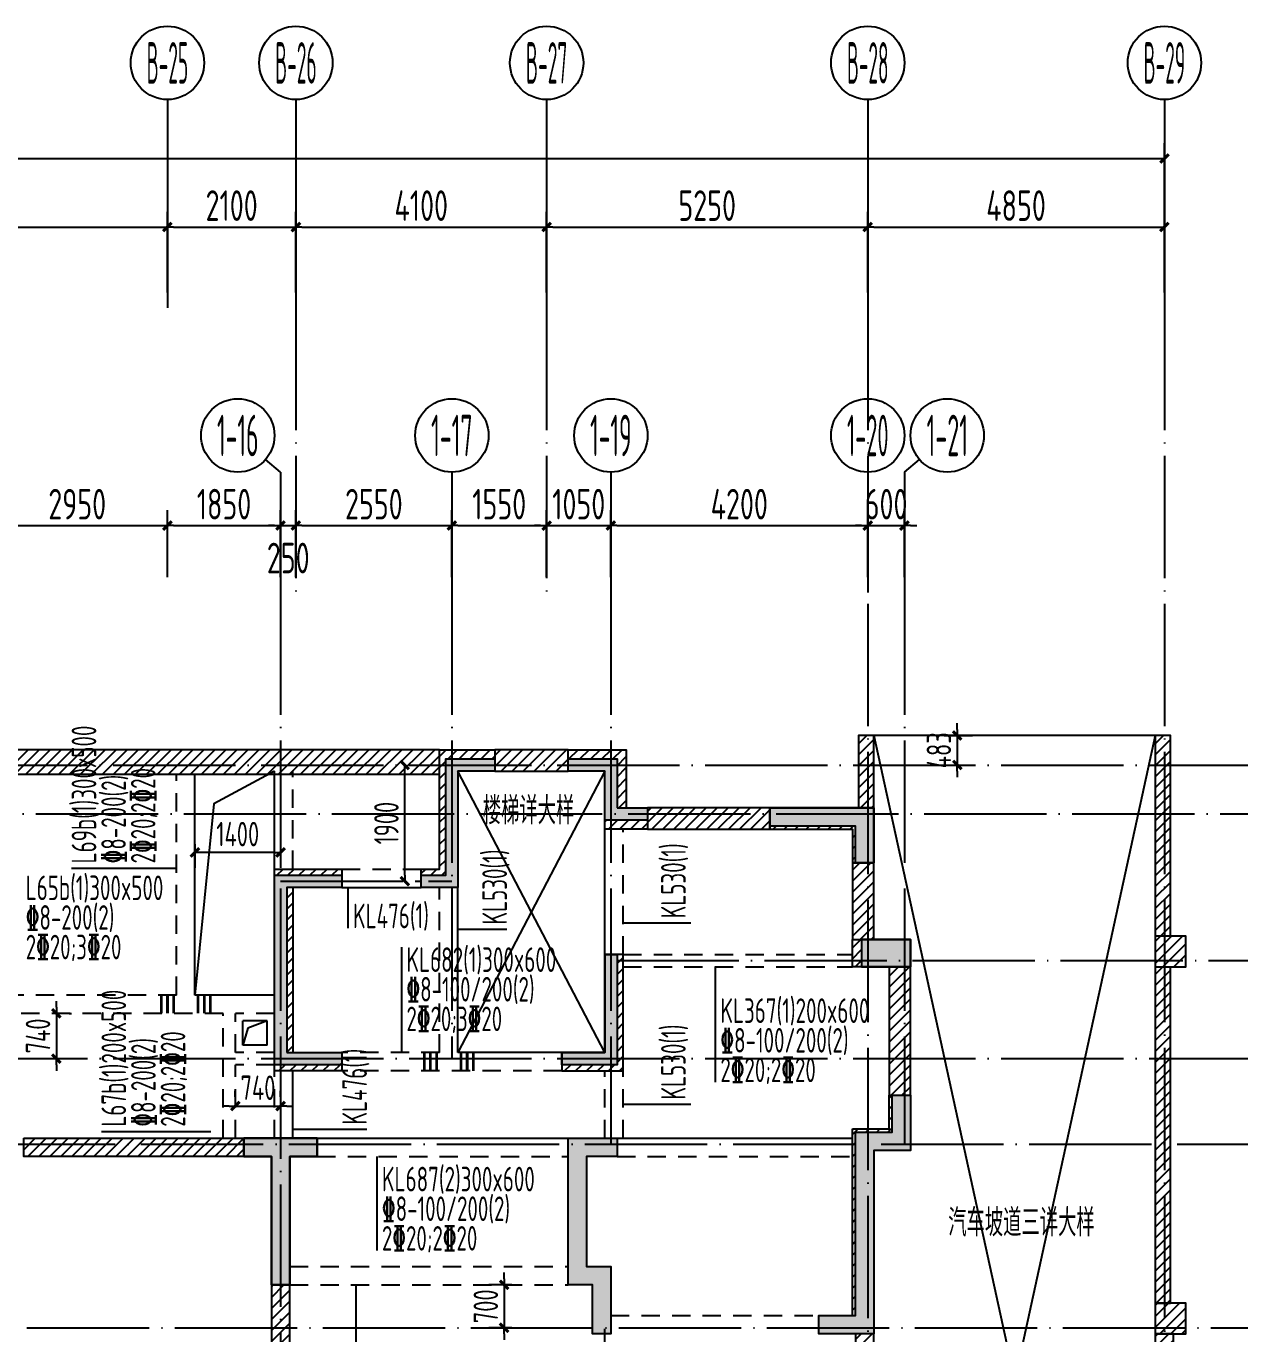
# Model space of a CAD drawing. Header units: millimetres. Extents: x 64473 to 386235, y 427387 to 703525.
# Drawn here: x 340436 to 360280, y 661045 to 682425 of the extents above; entities that cross this region are included whole.
import ezdxf
from ezdxf.enums import TextEntityAlignment as Align

# ---------------------------------------------------------------- set-up
doc = ezdxf.new("R2010")
doc.units = ezdxf.units.MM
doc.header["$LTSCALE"] = 100
doc.header["$PDMODE"] = 35
doc.header["$PDSIZE"] = 200
doc.linetypes.add('3', pattern=[5, 3, -2])
doc.linetypes.add('DOTE', pattern=[2.42, 2, -0.2, 0.02, -0.2])
for name, color, linetype in [('B-DIM', 1, 'Continuous'), ('B-TEXT', 7, 'Continuous'), ('B-开洞', 7, 'Continuous'), ('COLU', 7, 'Continuous'), ('colu-1层', 6, 'Continuous'), ('colu-主楼', 7, 'Continuous'), ('h填实-1层', 254, 'Continuous'), ('h斜线-1层', 7, 'Continuous'), ('h斜线-墙', 7, 'Continuous'), ('h斜线-柱', 7, 'Continuous'), ('L-AXIS', 3, 'Continuous'), ('L-dote', 253, 'DOTE'), ('L-箍筋', 1, 'Continuous'), ('WALL', 3, 'Continuous'), ('wall-主楼', 2, 'Continuous'), ('垂直标注', 31, 'Continuous'), ('梁', 4, 'Continuous'), ('梁虚线', 4, '3'), ('水平标注', 2, 'Continuous')]:
    doc.layers.add(name, color=color, linetype=linetype)
doc.styles.add('_TCH_AXIS', font='tssdeng.shx', dxfattribs={"width": 0.7, "bigfont": 'tssdchn.shx'})
doc.styles.add('COMPLEX', font='tssdeng.shx', dxfattribs={"width": 0.7, "bigfont": 'tssdchn.shx'})
doc.styles.get("Standard").update_dxf_attribs({"font": 'tssdeng.shx', "width": 0.7, "bigfont": 'tssdchn.shx'})
doc.styles.add('TSSD_Dimension', font='Tssdeng.shx', dxfattribs={"width": 0.7, "bigfont": 'tssdchn.shx'})
doc.dimstyles.new('TSSD_100_100$0', dxfattribs={"dimtxt": 300, "dimasz": 100, "dimexe": 250, "dimexo": 250, "dimgap": 100, "dimtad": 1, "dimdec": 0, "dimzin": 0, "dimdsep": 46, "dimtxsty": 'TSSD_Dimension', "dimblk": '_tsdbk', "dimblk1": '_tsdbk', "dimblk2": '_tsdbk', "dimsah": 1, "dimcen": 0, "dimclrt": 7, "dimadec": 0, "dimazin": 0, "dimtfac": 1, "dimtdec": 0, "dimtix": 1, "dimtmove": 2, "dimatfit": 3, "dimldrblk": '_tsdbk', "dimfxl": 1, "dimtolj": 1, "dimtzin": 0, "dimarcsym": 0})
pattern_1 = [(45, (8572.51, -7581.39), (-89.802561, 89.802561), [])]

# ---------------------------------------------------------------- blocks, each defined once
blk = doc.blocks.new('_tsdbk')
blk.add_line((-1, 0), (0, 0))
at = {"const_width": 0.5}
blk.add_lwpolyline([(-0.7, -0.7), (0.7, 0.7)], dxfattribs=at)
blk = doc.blocks.new('*D35')
at = {"layer": 'B-DIM', "color": 0, "lineweight": -2}
for p, q in [((355659, 670928), (355659, 671028)), ((355443, 670828), (355909, 670828)), ((355659, 670828), (355659, 670345)), ((355443, 670345), (355909, 670345)), ((355659, 670245), (355659, 670145))]:
    blk.add_line(p, q, dxfattribs=at)
at = {"layer": 'Defpoints', "color": 0}
for p in [(355193, 670828), (355193, 670345), (355659, 670345)]:
    blk.add_point(p, dxfattribs=at)
at = {"layer": 'B-DIM', "color": 0, "lineweight": -2, "xscale": 100, "yscale": 100, "zscale": 100}
for p, rotation in [((355659, 670828), 270), ((355659, 670345), 90)]:
    blk.add_blockref('_tsdbk', p, dxfattribs=dict(at, rotation=rotation))
at = {"layer": 'B-DIM', "color": 7, "insert": (355359, 670586), "char_height": 400, "attachment_point": 5, "rotation": 90, "style": 'TSSD_Dimension'}
blk.add_mtext('\\A1;483', dxfattribs=at)
blk = doc.blocks.new('*D39')
at = {"layer": 'B-DIM', "color": 0, "lineweight": -2}
for p, q in [((343196, 669053), (343196, 668666)), ((344596, 669053), (344596, 668666)), ((344496, 668916), (343296, 668916))]:
    blk.add_line(p, q, dxfattribs=at)
at = {"layer": 'Defpoints', "color": 0}
for p in [(343196, 669303), (344596, 669303), (343196, 668916)]:
    blk.add_point(p, dxfattribs=at)
at = {"layer": 'B-DIM', "color": 0, "lineweight": -2, "xscale": 100, "yscale": 100, "zscale": 100, "rotation": 180}
blk.add_blockref('_tsdbk', (343196, 668916), dxfattribs=at)
at = {"layer": 'B-DIM', "color": 0, "lineweight": -2, "xscale": 100, "yscale": 100, "zscale": 100}
blk.add_blockref('_tsdbk', (344596, 668916), dxfattribs=at)
at = {"layer": 'B-DIM', "color": 7, "insert": (343896, 669216), "char_height": 400, "attachment_point": 5, "style": 'TSSD_Dimension'}
blk.add_mtext('\\A1;1400', dxfattribs=at)
blk = doc.blocks.new('*D40')
at = {"layer": 'B-DIM', "color": 0, "lineweight": -2}
for p, q in [((340930, 666385), (340930, 666485)), ((340930, 666285), (340930, 665545)), ((341142, 666285), (341180, 666285)), ((340930, 665445), (340930, 665345)), ((341142, 665545), (341180, 665545))]:
    blk.add_line(p, q, dxfattribs=at)
at = {"layer": 'Defpoints', "color": 0}
for p in [(340892, 666285), (340892, 665545), (340930, 665545)]:
    blk.add_point(p, dxfattribs=at)
at = {"layer": 'B-DIM', "color": 0, "lineweight": -2, "xscale": 100, "yscale": 100, "zscale": 100}
for p, rotation in [((340930, 666285), 270), ((340930, 665545), 90)]:
    blk.add_blockref('_tsdbk', p, dxfattribs=dict(at, rotation=rotation))
at = {"layer": 'B-DIM', "color": 7, "insert": (340630, 665915), "char_height": 400, "attachment_point": 5, "rotation": 90, "style": 'TSSD_Dimension'}
blk.add_mtext('\\A1;740', dxfattribs=at)
blk = doc.blocks.new('*D41')
at = {"layer": 'B-DIM', "color": 0, "lineweight": -2}
for p, q in [((348251, 661945), (348251, 662045)), ((348375, 661845), (348001, 661845)), ((348251, 661845), (348251, 661145)), ((348375, 661145), (348001, 661145)), ((348251, 661045), (348251, 660945))]:
    blk.add_line(p, q, dxfattribs=at)
at = {"layer": 'Defpoints', "color": 0}
for p in [(348625, 661845), (348251, 661145), (348625, 661145)]:
    blk.add_point(p, dxfattribs=at)
at = {"layer": 'B-DIM', "color": 0, "lineweight": -2, "xscale": 100, "yscale": 100, "zscale": 100}
for p, rotation in [((348251, 661845), 270), ((348251, 661145), 90)]:
    blk.add_blockref('_tsdbk', p, dxfattribs=dict(at, rotation=rotation))
at = {"layer": 'B-DIM', "color": 7, "insert": (347951, 661495), "char_height": 400, "attachment_point": 5, "rotation": 90, "style": 'TSSD_Dimension'}
blk.add_mtext('\\A1;700', dxfattribs=at)
blk = doc.blocks.new('*D43')
at = {"layer": 'B-DIM', "color": 0, "lineweight": -2}
for p, q in [((346823, 670345), (346876, 670345)), ((346626, 668545), (346626, 670245)), ((346823, 668445), (346876, 668445))]:
    blk.add_line(p, q, dxfattribs=at)
at = {"layer": 'Defpoints', "color": 0}
for p in [(346573, 670345), (346626, 670345), (346573, 668445)]:
    blk.add_point(p, dxfattribs=at)
at = {"layer": 'B-DIM', "color": 0, "lineweight": -2, "xscale": 100, "yscale": 100, "zscale": 100}
for p, rotation in [((346626, 670345), 90), ((346626, 668445), 270)]:
    blk.add_blockref('_tsdbk', p, dxfattribs=dict(at, rotation=rotation))
at = {"layer": 'B-DIM', "color": 7, "insert": (346326, 669395), "char_height": 400, "attachment_point": 5, "rotation": 90, "style": 'TSSD_Dimension'}
blk.add_mtext('\\A1;1900', dxfattribs=at)
blk = doc.blocks.new('*D61')
at = {"layer": 'Defpoints', "color": 0}
for p in [(359046, 680262), (196946, 678055), (359046, 678055)]:
    blk.add_point(p, dxfattribs=at)
at = {"layer": 'L-AXIS', "color": 0, "lineweight": -2}
for p, q in [((196946, 678305), (196946, 680512)), ((359046, 678305), (359046, 680512)), ((197046, 680262), (358946, 680262))]:
    blk.add_line(p, q, dxfattribs=at)
at = {"layer": 'L-AXIS', "color": 0, "lineweight": -2, "xscale": 100, "yscale": 100, "zscale": 100, "rotation": 180}
blk.add_blockref('_tsdbk', (196946, 680262), dxfattribs=at)
at = {"layer": 'L-AXIS', "color": 0, "lineweight": -2, "xscale": 100, "yscale": 100, "zscale": 100}
blk.add_blockref('_tsdbk', (359046, 680262), dxfattribs=at)
at = {"layer": 'L-AXIS', "color": 7, "insert": (250239, 680612), "char_height": 500, "attachment_point": 5, "style": 'TSSD_Dimension'}
blk.add_mtext('\\A1;162100', dxfattribs=at)
blk = doc.blocks.new('_AXISO')
blk.add_circle((0, 0), 0.5)
at = {"layer": 'B-TEXT', "style": 'COMPLEX', "width": 1.450893}
blk.add_attdef('A', text='', height=0.56, dxfattribs=at).set_placement((0.249375, -0.28), (0.749375, -0.28), align=Align.FIT)
blk = doc.blocks.new('*D682')
at = {"layer": 'Defpoints', "color": 0}
for p in [(354196, 674260), (349996, 673168), (354196, 673168)]:
    blk.add_point(p, dxfattribs=at)
at = {"layer": 'L-AXIS', "color": 0, "lineweight": -2}
for p, q in [((349996, 673418), (349996, 674510)), ((354196, 673418), (354196, 674510)), ((350096, 674260), (354096, 674260))]:
    blk.add_line(p, q, dxfattribs=at)
at = {"layer": 'L-AXIS', "color": 0, "lineweight": -2, "xscale": 100, "yscale": 100, "zscale": 100, "rotation": 180}
blk.add_blockref('_tsdbk', (349996, 674260), dxfattribs=at)
at = {"layer": 'L-AXIS', "color": 0, "lineweight": -2, "xscale": 100, "yscale": 100, "zscale": 100}
blk.add_blockref('_tsdbk', (354196, 674260), dxfattribs=at)
at = {"layer": 'L-AXIS', "color": 7, "insert": (352096, 674610), "char_height": 500, "attachment_point": 5, "style": 'TSSD_Dimension'}
blk.add_mtext('\\A1;4200', dxfattribs=at)
blk = doc.blocks.new('*D689')
at = {"layer": 'Defpoints', "color": 0}
for p in [(344596, 674260), (342746, 673168), (344596, 673168)]:
    blk.add_point(p, dxfattribs=at)
at = {"layer": 'L-AXIS', "color": 0, "lineweight": -2}
for p, q in [((342746, 673418), (342746, 674510)), ((344596, 673418), (344596, 674510)), ((342846, 674260), (344496, 674260))]:
    blk.add_line(p, q, dxfattribs=at)
at = {"layer": 'L-AXIS', "color": 0, "lineweight": -2, "xscale": 100, "yscale": 100, "zscale": 100, "rotation": 180}
blk.add_blockref('_tsdbk', (342746, 674260), dxfattribs=at)
at = {"layer": 'L-AXIS', "color": 0, "lineweight": -2, "xscale": 100, "yscale": 100, "zscale": 100}
blk.add_blockref('_tsdbk', (344596, 674260), dxfattribs=at)
at = {"layer": 'L-AXIS', "color": 7, "insert": (343671, 674610), "char_height": 500, "attachment_point": 5, "style": 'TSSD_Dimension'}
blk.add_mtext('\\A1;1850', dxfattribs=at)
blk = doc.blocks.new('*D690')
at = {"layer": 'Defpoints', "color": 0}
for p in [(342746, 674260), (339796, 673168), (342746, 673168)]:
    blk.add_point(p, dxfattribs=at)
at = {"layer": 'L-AXIS', "color": 0, "lineweight": -2}
for p, q in [((339796, 673418), (339796, 674510)), ((342746, 673418), (342746, 674510)), ((339896, 674260), (342646, 674260))]:
    blk.add_line(p, q, dxfattribs=at)
at = {"layer": 'L-AXIS', "color": 0, "lineweight": -2, "xscale": 100, "yscale": 100, "zscale": 100, "rotation": 180}
blk.add_blockref('_tsdbk', (339796, 674260), dxfattribs=at)
at = {"layer": 'L-AXIS', "color": 0, "lineweight": -2, "xscale": 100, "yscale": 100, "zscale": 100}
blk.add_blockref('_tsdbk', (342746, 674260), dxfattribs=at)
at = {"layer": 'L-AXIS', "color": 7, "insert": (341271, 674610), "char_height": 500, "attachment_point": 5, "style": 'TSSD_Dimension'}
blk.add_mtext('\\A1;2950', dxfattribs=at)
blk = doc.blocks.new('*D692')
at = {"layer": 'Defpoints', "color": 0}
for p in [(348946, 674260), (347396, 673168), (348946, 673168)]:
    blk.add_point(p, dxfattribs=at)
at = {"layer": 'L-AXIS', "color": 0, "lineweight": -2}
for p, q in [((347396, 673418), (347396, 674510)), ((348946, 673418), (348946, 674510)), ((347496, 674260), (348846, 674260))]:
    blk.add_line(p, q, dxfattribs=at)
at = {"layer": 'L-AXIS', "color": 0, "lineweight": -2, "xscale": 100, "yscale": 100, "zscale": 100, "rotation": 180}
blk.add_blockref('_tsdbk', (347396, 674260), dxfattribs=at)
at = {"layer": 'L-AXIS', "color": 0, "lineweight": -2, "xscale": 100, "yscale": 100, "zscale": 100}
blk.add_blockref('_tsdbk', (348946, 674260), dxfattribs=at)
at = {"layer": 'L-AXIS', "color": 7, "insert": (348171, 674610), "char_height": 500, "attachment_point": 5, "style": 'TSSD_Dimension'}
blk.add_mtext('\\A1;1550', dxfattribs=at)
blk = doc.blocks.new('*D693')
at = {"layer": 'Defpoints', "color": 0}
for p in [(347396, 674260), (344846, 673168), (347396, 673168)]:
    blk.add_point(p, dxfattribs=at)
at = {"layer": 'L-AXIS', "color": 0, "lineweight": -2}
for p, q in [((344846, 673418), (344846, 674510)), ((347396, 673418), (347396, 674510)), ((344946, 674260), (347296, 674260))]:
    blk.add_line(p, q, dxfattribs=at)
at = {"layer": 'L-AXIS', "color": 0, "lineweight": -2, "xscale": 100, "yscale": 100, "zscale": 100, "rotation": 180}
blk.add_blockref('_tsdbk', (344846, 674260), dxfattribs=at)
at = {"layer": 'L-AXIS', "color": 0, "lineweight": -2, "xscale": 100, "yscale": 100, "zscale": 100}
blk.add_blockref('_tsdbk', (347396, 674260), dxfattribs=at)
at = {"layer": 'L-AXIS', "color": 7, "insert": (346121, 674610), "char_height": 500, "attachment_point": 5, "style": 'TSSD_Dimension'}
blk.add_mtext('\\A1;2550', dxfattribs=at)
blk = doc.blocks.new('*D694')
at = {"layer": 'Defpoints', "color": 0}
for p in [(344846, 674260), (344596, 673168), (344846, 673168)]:
    blk.add_point(p, dxfattribs=at)
at = {"layer": 'L-AXIS', "color": 0, "lineweight": -2}
for p, q in [((344596, 673418), (344596, 674510)), ((344846, 673418), (344846, 674510)), ((344496, 674260), (344396, 674260)), ((344596, 674260), (344846, 674260)), ((344946, 674260), (345046, 674260))]:
    blk.add_line(p, q, dxfattribs=at)
at = {"layer": 'L-AXIS', "color": 0, "lineweight": -2, "xscale": 100, "yscale": 100, "zscale": 100}
blk.add_blockref('_tsdbk', (344596, 674260), dxfattribs=at)
at = {"layer": 'L-AXIS', "color": 0, "lineweight": -2, "xscale": 100, "yscale": 100, "zscale": 100, "rotation": 180}
blk.add_blockref('_tsdbk', (344846, 674260), dxfattribs=at)
at = {"layer": 'L-AXIS', "color": 7, "insert": (344721, 673729), "char_height": 500, "attachment_point": 5, "style": 'TSSD_Dimension'}
blk.add_mtext('\\A1;250', dxfattribs=at)
blk = doc.blocks.new('*D695')
at = {"layer": 'Defpoints', "color": 0}
for p in [(349996, 674260), (348946, 673168), (349996, 673168)]:
    blk.add_point(p, dxfattribs=at)
at = {"layer": 'L-AXIS', "color": 0, "lineweight": -2}
for p, q in [((348946, 673418), (348946, 674510)), ((349996, 673418), (349996, 674510)), ((348846, 674260), (348746, 674260)), ((348946, 674260), (349996, 674260)), ((350096, 674260), (350196, 674260))]:
    blk.add_line(p, q, dxfattribs=at)
at = {"layer": 'L-AXIS', "color": 0, "lineweight": -2, "xscale": 100, "yscale": 100, "zscale": 100}
blk.add_blockref('_tsdbk', (348946, 674260), dxfattribs=at)
at = {"layer": 'L-AXIS', "color": 0, "lineweight": -2, "xscale": 100, "yscale": 100, "zscale": 100, "rotation": 180}
blk.add_blockref('_tsdbk', (349996, 674260), dxfattribs=at)
at = {"layer": 'L-AXIS', "color": 7, "insert": (349471, 674610), "char_height": 500, "attachment_point": 5, "style": 'TSSD_Dimension'}
blk.add_mtext('\\A1;1050', dxfattribs=at)
blk = doc.blocks.new('*D697')
at = {"layer": 'Defpoints', "color": 0}
for p in [(354796, 674260), (354196, 673168), (354796, 673168)]:
    blk.add_point(p, dxfattribs=at)
at = {"layer": 'L-AXIS', "color": 0, "lineweight": -2}
for p, q in [((354196, 673418), (354196, 674510)), ((354796, 673418), (354796, 674510)), ((354096, 674260), (353996, 674260)), ((354196, 674260), (354796, 674260)), ((354896, 674260), (354996, 674260))]:
    blk.add_line(p, q, dxfattribs=at)
at = {"layer": 'L-AXIS', "color": 0, "lineweight": -2, "xscale": 100, "yscale": 100, "zscale": 100}
blk.add_blockref('_tsdbk', (354196, 674260), dxfattribs=at)
at = {"layer": 'L-AXIS', "color": 0, "lineweight": -2, "xscale": 100, "yscale": 100, "zscale": 100, "rotation": 180}
blk.add_blockref('_tsdbk', (354796, 674260), dxfattribs=at)
at = {"layer": 'L-AXIS', "color": 7, "insert": (354496, 674610), "char_height": 500, "attachment_point": 5, "style": 'TSSD_Dimension'}
blk.add_mtext('\\A1;600', dxfattribs=at)
blk = doc.blocks.new('*D698')
at = {"layer": 'Defpoints', "color": 0}
for p in [(354196, 679141), (348946, 677820), (354196, 677820)]:
    blk.add_point(p, dxfattribs=at)
at = {"layer": 'L-AXIS', "color": 0, "lineweight": -2}
for p, q in [((348946, 678070), (348946, 679391)), ((354196, 678070), (354196, 679391)), ((349046, 679141), (354096, 679141))]:
    blk.add_line(p, q, dxfattribs=at)
at = {"layer": 'L-AXIS', "color": 0, "lineweight": -2, "xscale": 100, "yscale": 100, "zscale": 100, "rotation": 180}
blk.add_blockref('_tsdbk', (348946, 679141), dxfattribs=at)
at = {"layer": 'L-AXIS', "color": 0, "lineweight": -2, "xscale": 100, "yscale": 100, "zscale": 100}
blk.add_blockref('_tsdbk', (354196, 679141), dxfattribs=at)
at = {"layer": 'L-AXIS', "color": 7, "insert": (351571, 679491), "char_height": 500, "attachment_point": 5, "style": 'TSSD_Dimension'}
blk.add_mtext('\\A1;5250', dxfattribs=at)
blk = doc.blocks.new('*D699')
at = {"layer": 'Defpoints', "color": 0}
for p in [(344846, 679141), (342746, 677820), (344846, 677820)]:
    blk.add_point(p, dxfattribs=at)
at = {"layer": 'L-AXIS', "color": 0, "lineweight": -2}
for p, q in [((342746, 678070), (342746, 679391)), ((344846, 678070), (344846, 679391)), ((342846, 679141), (344746, 679141))]:
    blk.add_line(p, q, dxfattribs=at)
at = {"layer": 'L-AXIS', "color": 0, "lineweight": -2, "xscale": 100, "yscale": 100, "zscale": 100, "rotation": 180}
blk.add_blockref('_tsdbk', (342746, 679141), dxfattribs=at)
at = {"layer": 'L-AXIS', "color": 0, "lineweight": -2, "xscale": 100, "yscale": 100, "zscale": 100}
blk.add_blockref('_tsdbk', (344846, 679141), dxfattribs=at)
at = {"layer": 'L-AXIS', "color": 7, "insert": (343796, 679491), "char_height": 500, "attachment_point": 5, "style": 'TSSD_Dimension'}
blk.add_mtext('\\A1;2100', dxfattribs=at)
blk = doc.blocks.new('*D700')
at = {"layer": 'Defpoints', "color": 0}
for p in [(342746, 679141), (336846, 677820), (342746, 677820)]:
    blk.add_point(p, dxfattribs=at)
at = {"layer": 'L-AXIS', "color": 0, "lineweight": -2}
for p, q in [((336846, 678070), (336846, 679391)), ((342746, 678070), (342746, 679391)), ((336946, 679141), (342646, 679141))]:
    blk.add_line(p, q, dxfattribs=at)
at = {"layer": 'L-AXIS', "color": 0, "lineweight": -2, "xscale": 100, "yscale": 100, "zscale": 100, "rotation": 180}
blk.add_blockref('_tsdbk', (336846, 679141), dxfattribs=at)
at = {"layer": 'L-AXIS', "color": 0, "lineweight": -2, "xscale": 100, "yscale": 100, "zscale": 100}
blk.add_blockref('_tsdbk', (342746, 679141), dxfattribs=at)
at = {"layer": 'L-AXIS', "color": 7, "insert": (339796, 679491), "char_height": 500, "attachment_point": 5, "style": 'TSSD_Dimension'}
blk.add_mtext('\\A1;5900', dxfattribs=at)
blk = doc.blocks.new('*D701')
at = {"layer": 'Defpoints', "color": 0}
for p in [(348946, 679141), (344846, 677820), (348946, 677820)]:
    blk.add_point(p, dxfattribs=at)
at = {"layer": 'L-AXIS', "color": 0, "lineweight": -2}
for p, q in [((344846, 678070), (344846, 679391)), ((348946, 678070), (348946, 679391)), ((344946, 679141), (348846, 679141))]:
    blk.add_line(p, q, dxfattribs=at)
at = {"layer": 'L-AXIS', "color": 0, "lineweight": -2, "xscale": 100, "yscale": 100, "zscale": 100, "rotation": 180}
blk.add_blockref('_tsdbk', (344846, 679141), dxfattribs=at)
at = {"layer": 'L-AXIS', "color": 0, "lineweight": -2, "xscale": 100, "yscale": 100, "zscale": 100}
blk.add_blockref('_tsdbk', (348946, 679141), dxfattribs=at)
at = {"layer": 'L-AXIS', "color": 7, "insert": (346896, 679491), "char_height": 500, "attachment_point": 5, "style": 'TSSD_Dimension'}
blk.add_mtext('\\A1;4100', dxfattribs=at)
blk = doc.blocks.new('*D702')
at = {"layer": 'Defpoints', "color": 0}
for p in [(359046, 679141), (354196, 677820), (359046, 677820)]:
    blk.add_point(p, dxfattribs=at)
at = {"layer": 'L-AXIS', "color": 0, "lineweight": -2}
for p, q in [((354196, 678070), (354196, 679391)), ((359046, 678070), (359046, 679391)), ((354296, 679141), (358946, 679141))]:
    blk.add_line(p, q, dxfattribs=at)
at = {"layer": 'L-AXIS', "color": 0, "lineweight": -2, "xscale": 100, "yscale": 100, "zscale": 100, "rotation": 180}
blk.add_blockref('_tsdbk', (354196, 679141), dxfattribs=at)
at = {"layer": 'L-AXIS', "color": 0, "lineweight": -2, "xscale": 100, "yscale": 100, "zscale": 100}
blk.add_blockref('_tsdbk', (359046, 679141), dxfattribs=at)
at = {"layer": 'L-AXIS', "color": 7, "insert": (356621, 679491), "char_height": 500, "attachment_point": 5, "style": 'TSSD_Dimension'}
blk.add_mtext('\\A1;4850', dxfattribs=at)
blk = doc.blocks.new('*D713')
at = {"layer": 'B-DIM', "color": 0, "lineweight": -2}
for p, q in [((343856, 664921), (343856, 665019)), ((344596, 664921), (344596, 665019)), ((343756, 664769), (343656, 664769)), ((343856, 664769), (344596, 664769)), ((344696, 664769), (344796, 664769))]:
    blk.add_line(p, q, dxfattribs=at)
at = {"layer": 'Defpoints', "color": 0}
for p in [(344596, 664769), (343856, 664671), (344596, 664671)]:
    blk.add_point(p, dxfattribs=at)
at = {"layer": 'B-DIM', "color": 0, "lineweight": -2, "xscale": 100, "yscale": 100, "zscale": 100}
blk.add_blockref('_tsdbk', (343856, 664769), dxfattribs=at)
at = {"layer": 'B-DIM', "color": 0, "lineweight": -2, "xscale": 100, "yscale": 100, "zscale": 100, "rotation": 180}
blk.add_blockref('_tsdbk', (344596, 664769), dxfattribs=at)
at = {"layer": 'B-DIM', "color": 7, "insert": (344226, 665069), "char_height": 400, "attachment_point": 5, "style": 'TSSD_Dimension'}
blk.add_mtext('\\A1;740', dxfattribs=at)

msp = doc.modelspace()

# ---------------------------------------------------------------- hatches: boundary and pattern name
at = {"layer": 'h填实-1层'}
for points in [[(347496.5, 670244.7), (347496.5, 668344.7), (346896.5, 668344.7), (346896.5, 668544.7), (347296.5, 668544.7), (347296.5, 670444.7), (348096.5, 670444.7), (348096.5, 670244.7)], [(350096.5, 669644.7), (350596.5, 669644.7), (350596.5, 669444.7), (349896.5, 669444.7), (349896.5, 670244.7), (349296.5, 670244.7), (349296.5, 670444.7), (350096.5, 670444.7)], [(353996.5, 668744.7), (353996.5, 669344.7), (352596.5, 669344.7), (352596.5, 669644.7), (354296.5, 669644.7), (354296.5, 668744.7)], [(344696.5, 665644.7), (345596.5, 665644.7), (345596.5, 665444.7), (344496.5, 665444.7), (344496.5, 668544.7), (345596.5, 668544.7), (345596.5, 668344.7), (344696.5, 668344.7)], [(354896.5, 667494.7), (354096.5, 667494.7), (354096.5, 667044.7), (354896.5, 667044.7)], [(349196.5, 665444.7), (349196.5, 665644.7), (349896.5, 665644.7), (349896.5, 667244.7), (350096.5, 667244.7), (350096.5, 665444.7)], [(354296.5, 664044.7), (354296.5, 661044.7), (353396.5, 661044.7), (353396.5, 661344.7), (353996.5, 661344.7), (353996.5, 664344.7), (354596.5, 664344.7), (354596.5, 664944.7), (354896.5, 664944.7), (354896.5, 664044.7)], [(345196.5, 664244.7), (345196.5, 663944.7), (344746.5, 663944.7), (344746.5, 661844.7), (344446.5, 661844.7), (344446.5, 663944.7), (343996.5, 663944.7), (343996.5, 664244.7), (344746.5, 664244.7)], [(349996.5, 662144.7), (349996.5, 661044.7), (349696.5, 661044.7), (349696.5, 661844.7), (349296.5, 661844.7), (349296.5, 664244.7), (350096.5, 664244.7), (350096.5, 663944.7), (349596.5, 663944.7), (349596.5, 662144.7)]]:
    msp.add_hatch(color=256, dxfattribs=at).paths.add_polyline_path(points)
at = {"layer": 'h斜线-1层'}
h = msp.add_hatch(dxfattribs=at)
h.set_pattern_fill('ANSI31', color=256, scale=40, style=0)
h.paths.add_polyline_path([(348096.5, 670594.7), (347196.5, 670594.7), (347196.5, 668644.7), (346896.5, 668644.7), (346896.5, 668544.7), (347296.5, 668544.7), (347296.5, 670444.7), (348096.5, 670444.7)])
h = msp.add_hatch(dxfattribs=at)
h.set_pattern_fill('ANSI31', color=256, scale=40, style=0)
h.paths.add_polyline_path([(350246.5, 670594.7), (349296.5, 670594.7), (349296.5, 670444.7), (350096.5, 670444.7), (350096.5, 669644.7), (350246.5, 669644.7)])
h.paths.add_polyline_path([(350596.5, 669444.7), (349896.5, 669444.7), (349896.5, 669294.7), (350596.5, 669294.7)])
h = msp.add_hatch(dxfattribs=at)
h.set_pattern_fill('ANSI31', color=256, scale=40, style=0)
h.paths.add_polyline_path([(353996.5, 669344.7), (352596.5, 669344.7), (352596.5, 669294.7), (353946.5, 669294.7), (353946.5, 668744.7), (353996.5, 668744.7)])
h = msp.add_hatch(dxfattribs=at)
h.set_pattern_fill('ANSI31', color=256, scale=40, style=0)
h.paths.add_polyline_path([(345596.5, 668644.7), (344496.5, 668644.7), (344496.5, 668544.7), (345596.5, 668544.7)])
h.paths.add_polyline_path([(344796.5, 668344.7), (344696.5, 668344.7), (344696.5, 665644.7), (344796.5, 665644.7)])
h.paths.add_polyline_path([(345596.5, 665444.7), (344496.5, 665444.7), (344496.5, 665344.7), (345596.5, 665344.7)])
h = msp.add_hatch(dxfattribs=at)
h.set_pattern_fill('ANSI31', color=256, scale=40, style=0)
h.paths.add_polyline_path([(353946.5, 667144.7), (353946.5, 667044.7), (354096.5, 667044.7), (354096.5, 667144.7)])
h.paths.add_polyline_path([(354096.5, 667494.7), (353946.5, 667494.7), (353946.5, 667144.7), (354096.5, 667144.7)])
h = msp.add_hatch(dxfattribs=at)
h.set_pattern_fill('ANSI31', color=256, scale=40, style=0)
h.paths.add_polyline_path([(350196.5, 667244.7), (350096.5, 667244.7), (350096.5, 665444.7), (349196.5, 665444.7), (349196.5, 665344.7), (350196.5, 665344.7)])
h = msp.add_hatch(dxfattribs=at)
h.set_pattern_fill('ANSI31', color=256, scale=40, style=0)
h.paths.add_polyline_path([(354596.5, 664944.7), (354546.5, 664944.7), (354546.5, 664394.7), (353946.5, 664394.7), (353946.5, 661344.7), (353996.5, 661344.7), (353996.5, 664344.7), (354596.5, 664344.7)])
at = {"layer": 'h斜线-墙'}
h = msp.add_hatch(dxfattribs=at)
h.set_pattern_fill('ANSI31', color=256, scale=40, angle=-2e-12, style=0)
h.paths.add_polyline_path([(354296.5, 670344.7), (354196.5, 670344.7), (354196.5, 669644.7), (354296.5, 669644.7)])
h.paths.add_polyline_path([(354196.5, 670344.7), (354046.5, 670344.7), (354046.5, 669644.7), (354196.5, 669644.7)])
h.paths.add_polyline_path([(354196.5, 670827.7), (354046.5, 670827.7), (354046.5, 670344.7), (354196.5, 670344.7)])
h.paths.add_polyline_path([(354196.5, 670344.7), (354296.5, 670344.7), (354296.5, 670827.7), (354196.5, 670827.7)])
h = msp.add_hatch(dxfattribs=at)
h.set_pattern_fill('ANSI31', color=256, scale=40, style=0)
h.set_pattern_definition(pattern_1)
h.paths.add_polyline_path([(347196.5, 670594.7), (340046.5, 670594.7), (340046.5, 670194.7), (347196.5, 670194.7)])
h = msp.add_hatch(dxfattribs=at)
h.set_pattern_fill('ANSI31', color=256, scale=40, style=0)
h.set_pattern_definition(pattern_1)
h.paths.add_polyline_path([(349296.5, 670594.7), (348096.5, 670594.7), (348096.5, 670244.7), (349296.5, 670244.7)])
h = msp.add_hatch(dxfattribs=at)
h.set_pattern_fill('ANSI31', color=256, scale=40, style=0)
h.set_pattern_definition(pattern_1)
h.paths.add_polyline_path([(352596.5, 669644.7), (350596.5, 669644.7), (350596.5, 669294.7), (352596.5, 669294.7)])
h = msp.add_hatch(dxfattribs=at)
h.set_pattern_fill('ANSI31', color=256, scale=40, style=0)
h.set_pattern_definition(pattern_1)
h.paths.add_polyline_path([(354296.5, 668744.7), (353946.5, 668744.7), (353946.5, 667494.7), (354296.5, 667494.7)])
h = msp.add_hatch(dxfattribs=at)
h.set_pattern_fill('ANSI31', color=256, scale=40, style=0)
h.set_pattern_definition(pattern_1)
h.paths.add_polyline_path([(354896.5, 667044.7), (354546.5, 667044.7), (354546.5, 664944.7), (354896.5, 664944.7)])
h = msp.add_hatch(dxfattribs=at)
h.set_pattern_fill('ANSI31', color=256, scale=40, style=0)
h.set_pattern_definition(pattern_1)
h.paths.add_polyline_path([(340396.5, 664244.7), (343996.5, 664244.7), (343996.5, 663944.7), (340396.5, 663944.7)])
h = msp.add_hatch(dxfattribs=at)
h.set_pattern_fill('ANSI31', color=256, scale=40, style=0)
h.set_pattern_definition(pattern_1)
h.paths.add_polyline_path([(344746.5, 661844.7), (344446.5, 661844.7), (344446.5, 659144.7), (344746.5, 659144.7)])
h = msp.add_hatch(dxfattribs=at)
h.set_pattern_fill('ANSI31', color=256, scale=40, style=0)
h.set_pattern_definition(pattern_1)
h.paths.add_polyline_path([(354296.5, 661044.7), (353996.5, 661044.7), (353996.5, 656544.7), (354296.5, 656544.7)])
h = msp.add_hatch(dxfattribs=at)
h.set_pattern_fill('ANSI31', color=256, scale=40, style=0)
h.set_pattern_definition(pattern_1)
h.paths.add_polyline_path([(359196.5, 661044.7), (358896.5, 661044.7), (358896.5, 656444.7), (359196.5, 656444.7)])
at = {"layer": 'h斜线-柱'}
h = msp.add_hatch(dxfattribs=at)
h.set_pattern_fill('ANSI31', color=256, scale=40, angle=-2e-12, style=0)
h.paths.add_polyline_path([(359146.5, 670827.7), (358896.5, 670827.7), (358896.5, 667544.7), (359146.5, 667544.7)])
h = msp.add_hatch(dxfattribs=at)
h.set_pattern_fill('ANSI31', color=256, scale=40, angle=-2e-12, style=0)
h.paths.add_polyline_path([(358896.5, 667044.7), (359396.5, 667044.7), (359396.5, 667544.7), (358896.5, 667544.7)])
h = msp.add_hatch(dxfattribs=at)
h.set_pattern_fill('ANSI31', color=256, scale=40, angle=-2e-12, style=0)
h.paths.add_polyline_path([(359146.5, 667044.7), (358896.5, 667044.7), (358896.5, 661544.7), (359146.5, 661544.7)])
h = msp.add_hatch(dxfattribs=at)
h.set_pattern_fill('ANSI31', color=256, scale=40, style=0)
h.set_pattern_definition([(45, (-467527.32, -323147.44), (-89.802561, 89.802561), [])])
h.paths.add_polyline_path([(358896.5, 661044.7), (359396.5, 661044.7), (359396.5, 661544.7), (358896.5, 661544.7)])

# ---------------------------------------------------------------- linework, layer by layer
at = {"layer": 'B-开洞'}
for p, q in [((358896.5, 670827.7), (354296.5, 670827.7)), ((358896.5, 670827.7), (354296.5, 649744.7)), ((354296.5, 670827.7), (358896.5, 649744.7)), ((349896.5, 670244.7), (347496.5, 665644.7)), ((349896.5, 665644.7), (347496.5, 670244.7)), ((344060.1, 666040.7), (343976.5, 665764.7)), ((344376.5, 666164.7), (344060.1, 666040.7))]:
    msp.add_line(p, q, dxfattribs=at)
msp.add_lwpolyline([(344496.5, 670244.7), (343503.8, 669710.5), (343196.5, 666584.7)], dxfattribs=at)
at = {"layer": 'COLU'}
for points in [[(358896.5, 667044.7), (359396.5, 667044.7), (359396.5, 667544.7), (358896.5, 667544.7)], [(358896.5, 661044.7), (359396.5, 661044.7), (359396.5, 661544.7), (358896.5, 661544.7)]]:
    msp.add_lwpolyline(points, close=True, dxfattribs=at)
at = {"layer": 'colu-1层'}
for points in [[(347496.5, 670244.7), (347496.5, 668344.7), (346896.5, 668344.7), (346896.5, 668544.7), (347296.5, 668544.7), (347296.5, 670444.7), (348096.5, 670444.7), (348096.5, 670244.7)], [(350096.5, 669644.7), (350596.5, 669644.7), (350596.5, 669444.7), (349896.5, 669444.7), (349896.5, 670244.7), (349296.5, 670244.7), (349296.5, 670444.7), (350096.5, 670444.7)], [(353996.5, 668744.7), (353996.5, 669344.7), (352596.5, 669344.7), (352596.5, 669644.7), (354296.5, 669644.7), (354296.5, 668744.7)], [(344696.5, 665644.7), (345596.5, 665644.7), (345596.5, 665444.7), (344496.5, 665444.7), (344496.5, 668544.7), (345596.5, 668544.7), (345596.5, 668344.7), (344696.5, 668344.7)], [(354896.5, 667494.7), (354096.5, 667494.7), (354096.5, 667044.7), (354896.5, 667044.7)], [(349196.5, 665444.7), (349196.5, 665644.7), (349896.5, 665644.7), (349896.5, 667244.7), (350096.5, 667244.7), (350096.5, 665444.7)], [(354296.5, 664044.7), (354296.5, 661044.7), (353396.5, 661044.7), (353396.5, 661344.7), (353996.5, 661344.7), (353996.5, 664344.7), (354596.5, 664344.7), (354596.5, 664944.7), (354896.5, 664944.7), (354896.5, 664044.7)], [(345196.5, 664244.7), (345196.5, 663944.7), (344746.5, 663944.7), (344746.5, 661844.7), (344446.5, 661844.7), (344446.5, 663944.7), (343996.5, 663944.7), (343996.5, 664244.7), (344746.5, 664244.7)], [(349996.5, 662144.7), (349996.5, 661044.7), (349696.5, 661044.7), (349696.5, 661844.7), (349296.5, 661844.7), (349296.5, 664244.7), (350096.5, 664244.7), (350096.5, 663944.7), (349596.5, 663944.7), (349596.5, 662144.7)]]:
    msp.add_lwpolyline(points, close=True, dxfattribs=at)
at = {"layer": 'colu-主楼'}
msp.add_lwpolyline([(353946.5, 667044.7), (353946.5, 667494.7), (354896.5, 667494.7), (354896.5, 667044.7)], close=True, dxfattribs=at)
at = {"layer": 'L-AXIS'}
for p, q in [((342746.5, 681225.4), (342746.5, 677819.9)), ((342746.5, 681225.4), (342746.5, 677819.9)), ((342746.5, 681225.4), (342746.5, 677819.9)), ((344846.5, 681225.4), (344846.5, 677819.9)), ((344846.5, 681225.4), (344846.5, 677819.9)), ((344846.5, 681225.4), (344846.5, 677819.9)), ((348946.5, 681225.4), (348946.5, 677819.9)), ((348946.5, 681225.4), (348946.5, 677819.9)), ((348946.5, 681225.4), (348946.5, 677819.9)), ((354196.5, 681225.4), (354196.5, 677819.9)), ((354196.5, 681225.4), (354196.5, 677819.9)), ((354196.5, 681225.4), (354196.5, 677819.9)), ((359046.5, 681225.4), (359046.5, 677819.9)), ((359046.5, 681225.4), (359046.5, 677819.9)), ((359046.5, 681225.4), (359046.5, 677819.9)), ((344596.5, 675133), (344352, 675342.6)), ((354796.5, 675133), (355040.9, 675342.6)), ((344596.5, 675133), (344596.5, 673167.5)), ((347396.5, 675133), (347396.5, 673167.5)), ((349996.5, 675133), (349996.5, 673167.5)), ((354196.5, 675133), (354196.5, 673167.5)), ((354796.5, 675133), (354796.5, 673167.5))]:
    msp.add_line(p, q, dxfattribs=at)
at = {"layer": 'L-dote', "ltscale": 10}
for p, q in [((344846.5, 677819.9), (344846.5, 673167.5)), ((348946.5, 677819.9), (348946.5, 672984.8)), ((354196.5, 677819.9), (354196.5, 634994.7)), ((359046.5, 677819.9), (359046.5, 634744.7)), ((344596.5, 673167.5), (344596.5, 649444.7)), ((347396.5, 673167.5), (347396.5, 665544.7)), ((349996.5, 673167.5), (349996.5, 664144.7)), ((354796.5, 673167.5), (354796.5, 664144.7)), ((310396.5, 670344.7), (366898.7, 670344.7)), ((292196.5, 669544.7), (366898.7, 669544.7)), ((344596.5, 668444.7), (347396.5, 668444.7)), ((366607.1, 667144.7), (349996.5, 667144.7)), ((310396.5, 665544.7), (366857.1, 665544.7)), ((301173.2, 664144.7), (366857.1, 664144.7)), ((304146.5, 661144.7), (366857.1, 661144.7)), ((349896.5, 649444.7), (349896.5, 661144.7))]:
    msp.add_line(p, q, dxfattribs=at)
at = {"layer": 'L-箍筋', "const_width": 44.9}
for points in [[(342647.8, 666584.7), (342647.8, 666284.7)], [(342747.8, 666584.7), (342747.8, 666284.7)], [(342847.8, 666584.7), (342847.8, 666284.7)], [(343247.8, 666584.7), (343247.8, 666284.7)], [(343347.8, 666584.7), (343347.8, 666284.7)], [(343447.8, 666584.7), (343447.8, 666284.7)], [(346946.5, 665644.7), (346946.5, 665344.7)], [(347046.5, 665644.7), (347046.5, 665344.7)], [(347146.5, 665644.7), (347146.5, 665344.7)], [(347546.5, 665644.7), (347546.5, 665344.7)], [(347646.5, 665644.7), (347646.5, 665344.7)], [(347746.5, 665644.7), (347746.5, 665344.7)]]:
    msp.add_lwpolyline(points, dxfattribs=at)
at = {"layer": 'WALL'}
for points in [[(354296.5, 670827.7), (354046.5, 670827.7), (354046.5, 669644.7), (354296.5, 669644.7)], [(347196.5, 670594.7), (340046.5, 670594.7), (340046.5, 670194.7), (347196.5, 670194.7)], [(349296.5, 670594.7), (348096.5, 670594.7), (348096.5, 670244.7), (349296.5, 670244.7)], [(352596.5, 669644.7), (350596.5, 669644.7), (350596.5, 669294.7), (352596.5, 669294.7)], [(354296.5, 668744.7), (353946.5, 668744.7), (353946.5, 667494.7), (354296.5, 667494.7)], [(354896.5, 667044.7), (354546.5, 667044.7), (354546.5, 664944.7), (354896.5, 664944.7)], [(340396.5, 664244.7), (343996.5, 664244.7), (343996.5, 663944.7), (340396.5, 663944.7)], [(344746.5, 661844.7), (344446.5, 661844.7), (344446.5, 659144.7), (344746.5, 659144.7)], [(354296.5, 661044.7), (353996.5, 661044.7), (353996.5, 656544.7), (354296.5, 656544.7)], [(359196.5, 661044.7), (358896.5, 661044.7), (358896.5, 656444.7), (359196.5, 656444.7)]]:
    msp.add_lwpolyline(points, close=True, dxfattribs=at)
msp.add_lwpolyline([(359146.5, 667544.7), (359146.5, 670827.7), (358896.5, 670827.7), (358896.5, 661544.7), (359146.5, 661544.7), (359146.5, 667044.7)], dxfattribs=at)
at = {"layer": 'wall-主楼'}
for points in [[(346896.5, 668344.7), (346896.5, 668644.7), (347196.5, 668644.7), (347196.5, 670594.7), (348096.5, 670594.7), (348096.5, 670244.7), (347496.5, 670244.7), (347496.5, 668344.7)], [(350246.5, 669644.7), (350596.5, 669644.7), (350596.5, 669294.7), (349896.5, 669294.7), (349896.5, 670244.7), (349296.5, 670244.7), (349296.5, 670594.7), (350246.5, 670594.7)], [(354296.5, 668744.7), (354296.5, 669644.7), (352596.5, 669644.7), (352596.5, 669294.7), (353946.5, 669294.7), (353946.5, 668744.7)], [(344496.5, 665344.7), (344496.5, 668644.7), (345596.5, 668644.7), (345596.5, 668344.7), (344796.5, 668344.7), (344796.5, 665644.7), (345596.5, 665644.7), (345596.5, 665344.7)], [(349196.5, 665344.7), (350196.5, 665344.7), (350196.5, 667244.7), (349896.5, 667244.7), (349896.5, 665644.7), (349196.5, 665644.7)], [(353946.5, 664394.7), (354546.5, 664394.7), (354546.5, 664944.7), (354896.5, 664944.7), (354896.5, 664044.7), (354296.5, 664044.7), (354296.5, 661044.7), (353396.5, 661044.7), (353396.5, 661344.7), (353946.5, 661344.7)], [(345196.5, 663944.7), (345196.5, 664244.7), (343996.5, 664244.7), (343996.5, 663944.7), (344446.5, 663944.7), (344446.5, 661844.7), (344746.5, 661844.7), (344746.5, 663944.7)], [(349696.5, 661844.7), (349296.5, 661844.7), (349296.5, 664244.7), (350096.5, 664244.7), (350096.5, 663944.7), (349596.5, 663944.7), (349596.5, 662144.7), (349996.5, 662144.7), (349996.5, 661044.7), (349696.5, 661044.7)]]:
    msp.add_lwpolyline(points, close=True, dxfattribs=at)
at = {"layer": '垂直标注'}
for p, q in [((341180.2, 668656), (342896.5, 668656)), ((351302.8, 667757.7), (350196.5, 667757.7)), ((348297.8, 667656.7), (347496.5, 667656.7)), ((351302.8, 664794.7), (350196.5, 664794.7)), ((341667.6, 664351.4), (343456.5, 664351.4)), ((346007.3, 664385), (344796.5, 664385))]:
    msp.add_line(p, q, dxfattribs=at)
at = {"layer": '梁'}
for p, q in [((343196.5, 666584.7), (343196.5, 670194.7)), ((344496.5, 668644.7), (344496.5, 670244.7)), ((349896.5, 667244.7), (349896.5, 669294.7)), ((345596.5, 668344.7), (346896.5, 668344.7)), ((347496.5, 665644.7), (347496.5, 668344.7)), ((344496.5, 666584.7), (343196.5, 666584.7)), ((344376.5, 666164.7), (343976.5, 666164.7)), ((343976.5, 665764.7), (343976.5, 666164.7)), ((344376.5, 665764.7), (344376.5, 666164.7)), ((344376.5, 665764.7), (343976.5, 665764.7)), ((349196.5, 665644.7), (347496.5, 665644.7)), ((344796.5, 664244.7), (344796.5, 665344.7)), ((345196.5, 664244.7), (349296.5, 664244.7)), ((350096.5, 664244.7), (353946.5, 664244.7))]:
    msp.add_line(p, q, dxfattribs=at)
at = {"layer": '梁虚线'}
for p, q in [((342896.5, 666584.7), (342896.5, 670194.7)), ((344796.5, 668644.7), (344796.5, 670244.7)), ((350196.5, 667244.7), (350196.5, 669294.7)), ((345596.5, 668644.7), (346896.5, 668644.7)), ((347196.5, 665644.7), (347196.5, 668344.7)), ((350196.5, 667244.7), (353945.5, 667244.7)), ((350196.5, 667044.7), (353945.5, 667044.7)), ((342896.5, 666584.7), (339946.5, 666584.7)), ((343656.5, 666284.7), (339946.5, 666284.7)), ((343656.5, 664244.7), (343656.5, 666284.7)), ((344496.5, 666284.7), (343856.5, 666284.7)), ((343856.5, 665644.7), (343856.5, 666284.7)), ((344496.5, 665644.7), (343856.5, 665644.7)), ((347196.5, 665644.7), (345596.5, 665644.7)), ((344496.5, 665444.7), (343856.5, 665444.7)), ((343856.5, 664244.7), (343856.5, 665444.7)), ((344496.5, 664244.7), (344496.5, 665344.7)), ((349196.5, 665344.7), (345596.5, 665344.7)), ((349896.5, 664244.7), (349896.5, 665344.7)), ((350196.5, 664244.7), (350196.5, 665344.7)), ((345196.5, 663944.7), (349296.5, 663944.7)), ((350096.5, 663944.7), (353946.5, 663944.7)), ((344746.5, 662144.7), (349296.5, 662144.7)), ((344746.5, 661844.7), (349296.5, 661844.7)), ((349996.5, 661344.7), (353396.5, 661344.7))]:
    msp.add_line(p, q, dxfattribs=at)
at = {"layer": '水平标注'}
for p, q in [((345699.4, 667676), (345699.4, 668344.7)), ((346573.4, 667364.5), (346573.4, 665644.7)), ((351706.2, 665159.9), (351706.2, 667044.7)), ((346172.7, 662406.1), (346172.7, 663944.7)), ((345830.3, 659342), (345830.3, 661844.7))]:
    msp.add_line(p, q, dxfattribs=at)

# ---------------------------------------------------------------- block references
at = {"layer": 'L-AXIS'}
ref = msp.add_blockref('_AXISO', (342746.5, 681825.4), dxfattribs=dict(at, xscale=1199.999999999997, yscale=1200, zscale=1200, rotation=359.9996457873818))
ref.add_attrib('A', 'B-25', dxfattribs={"color": 7, "height": 678.82, "rotation": 359.99965, "style": '_TCH_AXIS', "width": 0.256098}).set_placement((342407.1, 681486), (343085.9, 681486), align=Align.FIT)
ref = msp.add_blockref('_AXISO', (344846.5, 681825.4), dxfattribs=dict(at, xscale=1199.999999999997, yscale=1200, zscale=1200, rotation=359.9996457873818))
ref.add_attrib('A', 'B-26', dxfattribs={"color": 7, "height": 678.82, "rotation": 359.99965, "style": '_TCH_AXIS', "width": 0.256098}).set_placement((344507.1, 681486), (345185.9, 681486), align=Align.FIT)
ref = msp.add_blockref('_AXISO', (348946.5, 681825.4), dxfattribs=dict(at, xscale=1199.999999999997, yscale=1200, zscale=1200, rotation=359.9996457873818))
ref.add_attrib('A', 'B-27', dxfattribs={"color": 7, "height": 678.82, "rotation": 359.99965, "style": '_TCH_AXIS', "width": 0.256098}).set_placement((348607.1, 681486), (349285.9, 681486), align=Align.FIT)
ref = msp.add_blockref('_AXISO', (354196.5, 681825.4), dxfattribs=dict(at, xscale=1199.999999999997, yscale=1200, zscale=1200, rotation=359.9996457873818))
ref.add_attrib('A', 'B-28', dxfattribs={"color": 7, "height": 678.82, "rotation": 359.99965, "style": '_TCH_AXIS', "width": 0.256098}).set_placement((353857.1, 681486), (354535.9, 681486), align=Align.FIT)
ref = msp.add_blockref('_AXISO', (359046.5, 681825.4), dxfattribs=dict(at, xscale=1199.999999999997, yscale=1200, zscale=1200, rotation=359.9996457873818))
ref.add_attrib('A', 'B-29', dxfattribs={"color": 7, "height": 678.82, "rotation": 359.99965, "style": '_TCH_AXIS', "width": 0.256098}).set_placement((358707.1, 681486), (359385.9, 681486), align=Align.FIT)
ref = msp.add_blockref('_AXISO', (343896.5, 675733), dxfattribs=dict(at, xscale=1199.999999999997, yscale=1200, zscale=1200, rotation=359.9996457873818))
ref.add_attrib('A', '1-16', dxfattribs={"color": 7, "height": 678.82, "rotation": 359.99965, "style": '_TCH_AXIS', "width": 0.3}).set_placement((343557.1, 675393.6), (344235.9, 675393.6), align=Align.FIT)
ref = msp.add_blockref('_AXISO', (347396.5, 675733), dxfattribs=dict(at, xscale=1199.999999999997, yscale=1200, zscale=1200, rotation=359.9996457873818))
ref.add_attrib('A', '1-17', dxfattribs={"color": 7, "height": 678.82, "rotation": 359.99965, "style": '_TCH_AXIS', "width": 0.3}).set_placement((347057.1, 675393.6), (347735.9, 675393.6), align=Align.FIT)
ref = msp.add_blockref('_AXISO', (349996.5, 675733), dxfattribs=dict(at, xscale=1199.999999999997, yscale=1200, zscale=1200, rotation=359.9996457873818))
ref.add_attrib('A', '1-19', dxfattribs={"color": 7, "height": 678.82, "rotation": 359.99965, "style": '_TCH_AXIS', "width": 0.3}).set_placement((349657.1, 675393.6), (350335.9, 675393.6), align=Align.FIT)
ref = msp.add_blockref('_AXISO', (354196.5, 675733), dxfattribs=dict(at, xscale=1199.999999999997, yscale=1200, zscale=1200, rotation=359.9996457873818))
ref.add_attrib('A', '1-20', dxfattribs={"color": 7, "height": 678.82, "rotation": 359.99965, "style": '_TCH_AXIS', "width": 0.28}).set_placement((353857.1, 675393.6), (354535.9, 675393.6), align=Align.FIT)
ref = msp.add_blockref('_AXISO', (355496.5, 675733), dxfattribs=dict(at, xscale=1199.999999999997, yscale=1200, zscale=1200, rotation=359.9996457873818))
ref.add_attrib('A', '1-21', dxfattribs={"color": 7, "height": 678.82, "rotation": 359.99965, "style": '_TCH_AXIS', "width": 0.3}).set_placement((355157.1, 675393.6), (355835.9, 675393.6), align=Align.FIT)

# ---------------------------------------------------------------- texts
at = {"layer": 'B-开洞', "width": 0.7}
for s, p in [('楼梯详大样', (347901.9, 669375.6, 0)), ('汽车坡道三详大样', (355512.4, 662638))]:
    msp.add_text(s, height=450, dxfattribs=at).set_placement(p)
at = {"layer": '垂直标注', "width": 0.65}
for s, height, p in [('L69b(1)300x500', 403, (341583.2, 668736.6)), ('%%1328-200(2)', 402, (342066.8, 668736.6)), ('2%%13320;2%%13320', 401, (342550.4, 668736.6)), ('KL530(1)', 403, (351220.3, 667838.3)), ('KL530(1)', 403, (348297.8, 667737.3)), ('L67b(1)200x500', 403, (342070.6, 664432)), ('KL530(1)', 403, (351220.3, 664875.3)), ('%%1328-200(2)', 402, (342554.2, 664432)), ('2%%13320;2%%13320', 401, (343037.8, 664432)), ('KL476(1)', 403, (346007.3, 664465.6))]:
    msp.add_text(s, height=height, rotation=90, dxfattribs=at).set_placement(p)
at = {"layer": '水平标注', "width": 0.65}
for s, height, p in [('L65b(1)300x500', 403, (340429.1, 668135.5)), ('%%1328-200(2)', 402, (340429.1, 667651.9)), ('KL476(1)', 403, (345780, 667676)), ('2%%13320;3%%13320', 401, (340429.1, 667168.3)), ('KL682(1)300x600', 403, (346654, 666961.5)), ('%%1328-100/200(2)', 402, (346654, 666477.9)), ('KL367(1)200x600', 403, (351786.8, 666127.1)), ('2%%13320;3%%13320', 401, (346654, 665994.3)), ('%%1328-100/200(2)', 402, (351786.8, 665643.5)), ('2%%13320;2%%13320', 401, (351786.8, 665159.9)), ('KL687(2)300x600', 403, (346253.3, 663373.3)), ('%%1328-100/200(2)', 402, (346253.3, 662889.7)), ('2%%13320;2%%13320', 401, (346253.3, 662406.1))]:
    msp.add_text(s, height=height, dxfattribs=at).set_placement(p)

# ---------------------------------------------------------------- dimensions: what is measured, and where the dimension line sits
at = {"layer": 'B-DIM'}
for base, p1, p2, picture, middle in [((355658.9, 670344.7), (355192.7, 670827.7), (355192.7, 670344.7), '*D35', (355358.9, 670586.2)), ((346625.8, 670344.7), (346572.6, 668444.7), (346572.6, 670344.7), '*D43', (346325.8, 669394.7)), ((340930.5, 665544.7), (340891.7, 666284.7), (340891.7, 665544.7), '*D40', (340630.5, 665914.7)), ((348250.5, 661144.7), (348624.6, 661844.7), (348624.6, 661144.7), '*D41', (347950.5, 661494.7))]:
    dim = msp.add_linear_dim(base=base, p1=p1, p2=p2, angle=90, dimstyle='TSSD_100_100$0', override={"dimtxt": 400}, dxfattribs=at)
    dim.commit()
    dim.dimension.update_dxf_attribs({"geometry": picture, "text_midpoint": middle})
for base, p1, p2, picture, middle in [((343196.5, 668916.3), (344596.5, 669303), (343196.5, 669303), '*D39', (343896.5, 669216.3)), ((344596.5, 664769.2), (343856.5, 664670.8), (344596.5, 664670.8), '*D713', (344226.5, 665069.2))]:
    dim = msp.add_linear_dim(base=base, p1=p1, p2=p2, dimstyle='TSSD_100_100$0', override={"dimtxt": 400}, dxfattribs=at)
    dim.commit()
    dim.dimension.update_dxf_attribs({"geometry": picture, "text_midpoint": middle})
at = {"layer": 'L-AXIS'}
for base, p1, p2, picture, middle in [((359046.5, 680262.3), (196946.5, 678055.1), (359046.5, 678055.1), '*D61', (250239, 680612.3)), ((344846.5, 674260), (344596.5, 673167.5), (344846.5, 673167.5), '*D694', (344721.5, 673729))]:
    dim = msp.add_linear_dim(base=base, p1=p1, p2=p2, dimstyle='TSSD_100_100$0', override={"dimtxt": 500}, dxfattribs=at)
    dim.commit()
    dim.dimension.update_dxf_attribs({"geometry": picture, "text_midpoint": middle, "dimtype": 160})
for base, p1, p2, picture, middle in [((342746.5, 679141.4), (336846.5, 677819.9), (342746.5, 677819.9), '*D700', (339796.5, 679491.4)), ((344846.5, 679141.4), (342746.5, 677819.9), (344846.5, 677819.9), '*D699', (343796.5, 679491.4)), ((348946.5, 679141.4), (344846.5, 677819.9), (348946.5, 677819.9), '*D701', (346896.5, 679491.4)), ((354196.5, 679141.4), (348946.5, 677819.9), (354196.5, 677819.9), '*D698', (351571.5, 679491.4)), ((359046.5, 679141.4), (354196.5, 677819.9), (359046.5, 677819.9), '*D702', (356621.5, 679491.4)), ((342746.5, 674260), (339796.5, 673167.5), (342746.5, 673167.5), '*D690', (341271.5, 674610)), ((344596.5, 674260), (342746.5, 673167.5), (344596.5, 673167.5), '*D689', (343671.5, 674610)), ((347396.5, 674260), (344846.5, 673167.5), (347396.5, 673167.5), '*D693', (346121.5, 674610)), ((348946.5, 674260), (347396.5, 673167.5), (348946.5, 673167.5), '*D692', (348171.5, 674610)), ((349996.5, 674260), (348946.5, 673167.5), (349996.5, 673167.5), '*D695', (349471.5, 674610)), ((354196.5, 674260), (349996.5, 673167.5), (354196.5, 673167.5), '*D682', (352096.5, 674610)), ((354796.5, 674260), (354196.5, 673167.5), (354796.5, 673167.5), '*D697', (354496.5, 674610))]:
    dim = msp.add_linear_dim(base=base, p1=p1, p2=p2, dimstyle='TSSD_100_100$0', override={"dimtxt": 500}, dxfattribs=at)
    dim.commit()
    dim.dimension.update_dxf_attribs({"geometry": picture, "text_midpoint": middle})

doc.saveas('drawing.dxf')
